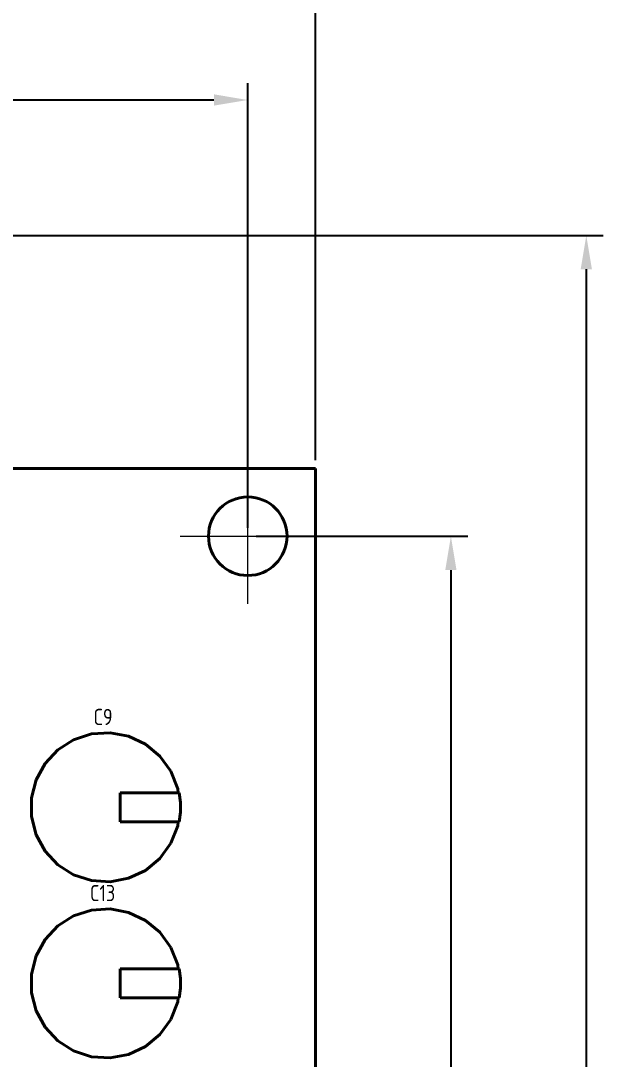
# Paper-space layout 'Layout1' of a CAD drawing. Extents: x -1 to 840, y -1 to 593.
# Drawn here: x 223.9 to 267, y 475.6 to 552.2 of the extents above; entities that cross this region are included whole.
import ezdxf

# ---------------------------------------------------------------- set-up
doc = ezdxf.new("R2010")
doc.units = 0
doc.header["$MEASUREMENT"] = 0
doc.layers.get('0').update_dxf_attribs({"linetype": 'CONTINUOUS', "lineweight": 15})
doc.layers.get('DEFPOINTS').update_dxf_attribs({"linetype": 'CONTINUOUS'})
doc.layers.add('Основная', color=7, linetype='CONTINUOUS', lineweight=40)
doc.styles.add('GOST type A0', font='', dxfattribs={"oblique": 15, "height": 3.5})
doc.styles.get('GOST type A0').set_extended_font_data('GOST type A')
doc.dimstyles.new('ISO-25', dxfattribs={"dimtxt": 2.5, "dimasz": 2.5, "dimexe": 1.25, "dimexo": 0.625, "dimtad": 1, "dimtxsty": 'Standard', "dimcen": 2.5, "dimadec": 0, "dimazin": 0, "dimtfac": 1, "dimtmove": 0, "dimatfit": 3, "dimfxl": 1, "dimarcsym": 0})

# ---------------------------------------------------------------- blocks, each defined once
blk = doc.blocks.new('*D21')
at = {"color": 0, "lineweight": -2, "transparency": 16777216}
for p, q in [((85.706, 519.792), (85.706, 557.617)), ((245.706, 519.792), (245.706, 557.617)), ((88.206, 556.367), (243.206, 556.367))]:
    blk.add_line(p, q, dxfattribs=at)
at = {"color": 0, "transparency": 16777216}
for points in [[(88.206, 556.784), (88.206, 555.95), (85.706, 556.367)], [(243.206, 556.784), (243.206, 555.95), (245.706, 556.367)]]:
    blk.add_solid(points, dxfattribs=at)
at = {"layer": 'DEFPOINTS', "color": 0, "transparency": 16777216}
for p in [(245.706, 556.367), (85.706, 519.167), (245.706, 519.167)]:
    blk.add_point(p, dxfattribs=at)
at = {"color": 0, "transparency": 16777216, "insert": (165.706, 558.742), "char_height": 3.5, "attachment_point": 5, "style": 'GOST type A0'}
blk.add_mtext('80*', dxfattribs=at)
blk = doc.blocks.new('*D22')
at = {"color": 0, "lineweight": -2, "transparency": 16777216}
for p, q in [((90.706, 514.792), (90.706, 547.617)), ((240.706, 514.792), (240.706, 547.617)), ((93.206, 546.367), (238.206, 546.367))]:
    blk.add_line(p, q, dxfattribs=at)
at = {"color": 0, "transparency": 16777216}
for points in [[(93.206, 546.784), (93.206, 545.95), (90.706, 546.367)], [(238.206, 546.784), (238.206, 545.95), (240.706, 546.367)]]:
    blk.add_solid(points, dxfattribs=at)
at = {"layer": 'DEFPOINTS', "color": 0, "transparency": 16777216}
for p in [(240.706, 546.367), (90.706, 514.167), (240.706, 514.167)]:
    blk.add_point(p, dxfattribs=at)
at = {"color": 0, "transparency": 16777216, "insert": (165.706, 548.742), "char_height": 3.5, "attachment_point": 5, "style": 'GOST type A0'}
blk.add_mtext('75*', dxfattribs=at)
blk = doc.blocks.new('*D23')
at = {"color": 0, "lineweight": -2, "transparency": 16777216}
for p, q in [((241.331, 514.167), (256.956, 514.167)), ((255.706, 511.667), (255.706, 286.667)), ((241.331, 284.167), (256.956, 284.167))]:
    blk.add_line(p, q, dxfattribs=at)
at = {"color": 0, "transparency": 16777216}
for points in [[(255.29, 511.667), (256.123, 511.667), (255.706, 514.167)], [(255.29, 286.667), (256.123, 286.667), (255.706, 284.167)]]:
    blk.add_solid(points, dxfattribs=at)
at = {"layer": 'DEFPOINTS', "color": 0, "transparency": 16777216}
for p in [(240.706, 514.167), (240.706, 284.167), (255.706, 284.167)]:
    blk.add_point(p, dxfattribs=at)
at = {"color": 0, "transparency": 16777216, "insert": (253.331, 399.167), "char_height": 3.5, "attachment_point": 5, "rotation": 90, "style": 'GOST type A0'}
blk.add_mtext('115*', dxfattribs=at)
blk = doc.blocks.new('*D24')
at = {"color": 0, "lineweight": -2, "transparency": 16777216}
for p, q in [((206.529, 536.367), (266.956, 536.367)), ((265.706, 533.867), (265.706, 281.667)), ((246.331, 279.167), (266.956, 279.167))]:
    blk.add_line(p, q, dxfattribs=at)
at = {"color": 0, "transparency": 16777216}
for points in [[(265.29, 533.867), (266.123, 533.867), (265.706, 536.367)], [(265.29, 281.667), (266.123, 281.667), (265.706, 279.167)]]:
    blk.add_solid(points, dxfattribs=at)
at = {"layer": 'DEFPOINTS', "color": 0, "transparency": 16777216}
for p in [(205.904, 536.367), (245.706, 279.167), (265.706, 279.167)]:
    blk.add_point(p, dxfattribs=at)
at = {"color": 0, "transparency": 16777216, "insert": (263.069, 407.767), "char_height": 3.5, "attachment_point": 5, "rotation": 90, "style": 'GOST type A0'}
blk.add_mtext('128,6*', dxfattribs=at)

psp = doc.layouts.get("Layout1")

# ---------------------------------------------------------------- linework, layer by layer
for p, q in [((240.706, 509.167), (240.706, 519.167)), ((240.706, 509.167), (240.706, 519.167)), ((235.706, 514.167), (245.706, 514.167)), ((235.706, 514.167), (245.706, 514.167))]:
    psp.add_line(p, q)
at = {"layer": 'Основная'}
for p, q in [((245.706, 519.167), (85.706, 519.167)), ((245.706, 279.167), (245.706, 519.167)), ((227.848, 499.143), (226.682, 498.403)), ((227.848, 499.143), (226.682, 498.403)), ((227.848, 499.143), (226.682, 498.403)), ((227.848, 499.143), (226.682, 498.403)), ((229.162, 499.569), (227.848, 499.143)), ((229.162, 499.569), (227.848, 499.143)), ((229.162, 499.569), (227.848, 499.143)), ((229.162, 499.569), (227.848, 499.143)), ((230.542, 499.657), (229.162, 499.569)), ((230.542, 499.657), (229.162, 499.569)), ((230.542, 499.657), (229.162, 499.569)), ((230.542, 499.657), (229.162, 499.569)), ((231.898, 499.397), (230.542, 499.657)), ((231.898, 499.397), (230.542, 499.657)), ((231.898, 499.397), (230.542, 499.657)), ((231.898, 499.397), (230.542, 499.657)), ((233.148, 498.809), (231.898, 499.397)), ((233.148, 498.809), (231.898, 499.397)), ((233.148, 498.809), (231.898, 499.397)), ((233.148, 498.809), (231.898, 499.397)), ((226.682, 498.403), (225.736, 497.395)), ((226.682, 498.403), (225.736, 497.395)), ((226.682, 498.403), (225.736, 497.395)), ((226.682, 498.403), (225.736, 497.395)), ((234.214, 497.929), (233.148, 498.809)), ((234.214, 497.929), (233.148, 498.809)), ((234.214, 497.929), (233.148, 498.809)), ((234.214, 497.929), (233.148, 498.809)), ((235.026, 496.811), (234.214, 497.929)), ((235.026, 496.811), (234.214, 497.929)), ((235.026, 496.811), (234.214, 497.929)), ((235.026, 496.811), (234.214, 497.929)), ((225.736, 497.395), (225.07, 496.185)), ((225.736, 497.395), (225.07, 496.185)), ((225.736, 497.395), (225.07, 496.185)), ((225.736, 497.395), (225.07, 496.185)), ((235.534, 495.527), (235.026, 496.811)), ((235.534, 495.527), (235.026, 496.811)), ((235.534, 495.527), (235.026, 496.811)), ((235.534, 495.527), (235.026, 496.811)), ((225.07, 496.185), (224.728, 494.847)), ((225.07, 496.185), (224.728, 494.847)), ((225.07, 496.185), (224.728, 494.847)), ((225.07, 496.185), (224.728, 494.847)), ((231.28, 495.231), (231.28, 493.079)), ((235.634, 495.231), (231.28, 495.231)), ((231.28, 495.231), (231.28, 493.079)), ((235.634, 495.231), (231.28, 495.231)), ((235.572, 495.231), (235.534, 495.527)), ((235.572, 495.231), (235.534, 495.527)), ((235.572, 495.231), (235.534, 495.527)), ((235.572, 495.231), (235.534, 495.527)), ((235.634, 495.231), (235.572, 495.231)), ((235.634, 495.231), (235.572, 495.231)), ((235.728, 494.517), (235.634, 495.231)), ((235.728, 494.517), (235.634, 495.231)), ((235.728, 494.517), (235.634, 495.231)), ((235.728, 494.517), (235.634, 495.231)), ((224.728, 494.847), (224.728, 493.465)), ((224.728, 493.465), (224.728, 494.847)), ((224.728, 494.847), (224.728, 493.465)), ((224.728, 493.465), (224.728, 494.847)), ((235.728, 493.795), (235.728, 494.517)), ((235.728, 493.795), (235.728, 494.517)), ((235.728, 493.795), (235.728, 494.517)), ((235.728, 493.795), (235.728, 494.517)), ((235.634, 493.079), (235.728, 493.795)), ((235.728, 493.795), (235.634, 493.079)), ((235.634, 493.079), (235.728, 493.795)), ((235.728, 493.795), (235.634, 493.079)), ((224.728, 493.465), (225.07, 492.127)), ((225.07, 492.127), (224.728, 493.465)), ((224.728, 493.465), (225.07, 492.127)), ((225.07, 492.127), (224.728, 493.465)), ((235.634, 493.079), (231.28, 493.079)), ((235.634, 493.079), (231.28, 493.079)), ((235.534, 492.785), (235.572, 493.079)), ((235.572, 493.079), (235.534, 492.785)), ((235.534, 492.785), (235.572, 493.079)), ((235.572, 493.079), (235.534, 492.785)), ((235.572, 493.079), (235.634, 493.079)), ((235.572, 493.079), (235.634, 493.079)), ((235.026, 491.499), (235.534, 492.785)), ((235.534, 492.785), (235.026, 491.499)), ((235.026, 491.499), (235.534, 492.785)), ((235.534, 492.785), (235.026, 491.499)), ((225.07, 492.127), (225.736, 490.915)), ((225.736, 490.915), (225.07, 492.127)), ((225.07, 492.127), (225.736, 490.915)), ((225.736, 490.915), (225.07, 492.127)), ((234.214, 490.383), (235.026, 491.499)), ((235.026, 491.499), (234.214, 490.383)), ((234.214, 490.383), (235.026, 491.499)), ((235.026, 491.499), (234.214, 490.383)), ((225.736, 490.915), (226.682, 489.909)), ((226.682, 489.909), (225.736, 490.915)), ((225.736, 490.915), (226.682, 489.909)), ((226.682, 489.909), (225.736, 490.915)), ((226.682, 489.909), (227.848, 489.169)), ((227.848, 489.169), (226.682, 489.909)), ((226.682, 489.909), (227.848, 489.169)), ((227.848, 489.169), (226.682, 489.909)), ((233.148, 489.501), (234.214, 490.383)), ((234.214, 490.383), (233.148, 489.501)), ((233.148, 489.501), (234.214, 490.383)), ((234.214, 490.383), (233.148, 489.501)), ((227.848, 489.169), (229.162, 488.741)), ((229.162, 488.741), (227.848, 489.169)), ((227.848, 489.169), (229.162, 488.741)), ((229.162, 488.741), (227.848, 489.169)), ((231.898, 488.913), (233.148, 489.501)), ((233.148, 489.501), (231.898, 488.913)), ((231.898, 488.913), (233.148, 489.501)), ((233.148, 489.501), (231.898, 488.913)), ((229.162, 488.741), (230.542, 488.655)), ((230.542, 488.655), (229.162, 488.741)), ((229.162, 488.741), (230.542, 488.655)), ((230.542, 488.655), (229.162, 488.741)), ((230.542, 488.655), (231.898, 488.913)), ((231.898, 488.913), (230.542, 488.655)), ((230.542, 488.655), (231.898, 488.913)), ((231.898, 488.913), (230.542, 488.655)), ((227.848, 486.143), (226.682, 485.403)), ((227.848, 486.143), (226.682, 485.403)), ((227.848, 486.143), (226.682, 485.403)), ((227.848, 486.143), (226.682, 485.403)), ((229.162, 486.569), (227.848, 486.143)), ((229.162, 486.569), (227.848, 486.143)), ((229.162, 486.569), (227.848, 486.143)), ((229.162, 486.569), (227.848, 486.143)), ((230.542, 486.657), (229.162, 486.569)), ((230.542, 486.657), (229.162, 486.569)), ((230.542, 486.657), (229.162, 486.569)), ((230.542, 486.657), (229.162, 486.569)), ((231.898, 486.397), (230.542, 486.657)), ((231.898, 486.397), (230.542, 486.657)), ((231.898, 486.397), (230.542, 486.657)), ((231.898, 486.397), (230.542, 486.657)), ((233.148, 485.809), (231.898, 486.397)), ((233.148, 485.809), (231.898, 486.397)), ((233.148, 485.809), (231.898, 486.397)), ((233.148, 485.809), (231.898, 486.397)), ((226.682, 485.403), (225.736, 484.395)), ((226.682, 485.403), (225.736, 484.395)), ((226.682, 485.403), (225.736, 484.395)), ((226.682, 485.403), (225.736, 484.395)), ((234.214, 484.929), (233.148, 485.809)), ((234.214, 484.929), (233.148, 485.809)), ((234.214, 484.929), (233.148, 485.809)), ((234.214, 484.929), (233.148, 485.809)), ((235.026, 483.811), (234.214, 484.929)), ((235.026, 483.811), (234.214, 484.929)), ((235.026, 483.811), (234.214, 484.929)), ((235.026, 483.811), (234.214, 484.929)), ((225.736, 484.395), (225.07, 483.185)), ((225.736, 484.395), (225.07, 483.185)), ((225.736, 484.395), (225.07, 483.185)), ((225.736, 484.395), (225.07, 483.185)), ((235.534, 482.527), (235.026, 483.811)), ((235.534, 482.527), (235.026, 483.811)), ((235.534, 482.527), (235.026, 483.811)), ((235.534, 482.527), (235.026, 483.811)), ((225.07, 483.185), (224.728, 481.847)), ((225.07, 483.185), (224.728, 481.847)), ((225.07, 483.185), (224.728, 481.847)), ((225.07, 483.185), (224.728, 481.847)), ((231.28, 482.231), (231.28, 480.079)), ((235.634, 482.231), (231.28, 482.231)), ((231.28, 482.231), (231.28, 480.079)), ((235.634, 482.231), (231.28, 482.231)), ((235.572, 482.231), (235.534, 482.527)), ((235.572, 482.231), (235.534, 482.527)), ((235.572, 482.231), (235.534, 482.527)), ((235.572, 482.231), (235.534, 482.527)), ((235.634, 482.231), (235.572, 482.231)), ((235.634, 482.231), (235.572, 482.231)), ((235.728, 481.517), (235.634, 482.231)), ((235.728, 481.517), (235.634, 482.231)), ((235.728, 481.517), (235.634, 482.231)), ((235.728, 481.517), (235.634, 482.231)), ((224.728, 481.847), (224.728, 480.465)), ((224.728, 480.465), (224.728, 481.847)), ((224.728, 481.847), (224.728, 480.465)), ((224.728, 480.465), (224.728, 481.847)), ((235.728, 480.795), (235.728, 481.517)), ((235.728, 480.795), (235.728, 481.517)), ((235.728, 480.795), (235.728, 481.517)), ((235.728, 480.795), (235.728, 481.517)), ((235.634, 480.079), (235.728, 480.795)), ((235.728, 480.795), (235.634, 480.079)), ((235.634, 480.079), (235.728, 480.795)), ((235.728, 480.795), (235.634, 480.079)), ((224.728, 480.465), (225.07, 479.127)), ((225.07, 479.127), (224.728, 480.465)), ((224.728, 480.465), (225.07, 479.127)), ((225.07, 479.127), (224.728, 480.465)), ((235.634, 480.079), (231.28, 480.079)), ((235.634, 480.079), (231.28, 480.079)), ((235.534, 479.785), (235.572, 480.079)), ((235.572, 480.079), (235.534, 479.785)), ((235.534, 479.785), (235.572, 480.079)), ((235.572, 480.079), (235.534, 479.785)), ((235.572, 480.079), (235.634, 480.079)), ((235.572, 480.079), (235.634, 480.079)), ((225.07, 479.127), (225.736, 477.915)), ((225.736, 477.915), (225.07, 479.127)), ((225.07, 479.127), (225.736, 477.915)), ((225.736, 477.915), (225.07, 479.127)), ((235.026, 478.499), (235.534, 479.785)), ((235.534, 479.785), (235.026, 478.499)), ((235.026, 478.499), (235.534, 479.785)), ((235.534, 479.785), (235.026, 478.499)), ((234.214, 477.383), (235.026, 478.499)), ((235.026, 478.499), (234.214, 477.383)), ((234.214, 477.383), (235.026, 478.499)), ((235.026, 478.499), (234.214, 477.383)), ((225.736, 477.915), (226.682, 476.909)), ((226.682, 476.909), (225.736, 477.915)), ((225.736, 477.915), (226.682, 476.909)), ((226.682, 476.909), (225.736, 477.915)), ((226.682, 476.909), (227.848, 476.169)), ((227.848, 476.169), (226.682, 476.909)), ((226.682, 476.909), (227.848, 476.169)), ((227.848, 476.169), (226.682, 476.909)), ((233.148, 476.501), (234.214, 477.383)), ((234.214, 477.383), (233.148, 476.501)), ((233.148, 476.501), (234.214, 477.383)), ((234.214, 477.383), (233.148, 476.501)), ((227.848, 476.169), (229.162, 475.741)), ((229.162, 475.741), (227.848, 476.169)), ((227.848, 476.169), (229.162, 475.741)), ((229.162, 475.741), (227.848, 476.169)), ((231.898, 475.913), (233.148, 476.501)), ((233.148, 476.501), (231.898, 475.913)), ((231.898, 475.913), (233.148, 476.501)), ((233.148, 476.501), (231.898, 475.913)), ((229.162, 475.741), (230.542, 475.655)), ((230.542, 475.655), (229.162, 475.741)), ((229.162, 475.741), (230.542, 475.655)), ((230.542, 475.655), (229.162, 475.741)), ((230.542, 475.655), (231.898, 475.913)), ((231.898, 475.913), (230.542, 475.655)), ((230.542, 475.655), (231.898, 475.913)), ((231.898, 475.913), (230.542, 475.655))]:
    psp.add_line(p, q, dxfattribs=at)
for start, end in [(90, 180), (0, 90), (180, 270), (270, 0)]:
    psp.add_arc((240.706, 514.167), 2.9, start, end, dxfattribs=at)

# ---------------------------------------------------------------- texts
at = {"layer": 'Основная', "style": 'GOST type A0'}
for s, p in [('C9', (229.317, 500.225)), ('C13', (229.058, 487.225))]:
    psp.add_text(s, height=1.2, dxfattribs=at).set_placement(p)

# ---------------------------------------------------------------- dimensions: what is measured, and where the dimension line sits
for base, p1, p2, text, picture, middle in [((245.706, 556.367), (85.706, 519.167), (245.706, 519.167), '80*', '*D21', (165.706, 556.367)), ((240.706, 546.367), (90.706, 514.167), (240.706, 514.167), '75*', '*D22', (165.706, 546.367))]:
    dim = psp.add_linear_dim(base=base, p1=p1, p2=p2, text=text, dimstyle='ISO-25', override={"dimtxsty": 'GOST type A0'})
    dim.commit()
    dim.dimension.update_dxf_attribs({"geometry": picture, "text_midpoint": middle, "dimtype": 160})
for base, p1, p2, text, picture, middle in [((265.706, 279.167), (205.904, 536.367), (245.706, 279.167), '128,6*', '*D24', (265.706, 407.767)), ((255.706, 284.167), (240.706, 514.167), (240.706, 284.167), '115*', '*D23', (255.706, 399.167))]:
    dim = psp.add_linear_dim(base=base, p1=p1, p2=p2, angle=90, text=text, dimstyle='ISO-25', override={"dimtxsty": 'GOST type A0'})
    dim.commit()
    dim.dimension.update_dxf_attribs({"geometry": picture, "text_midpoint": middle, "dimtype": 160})

doc.saveas('drawing.dxf')
